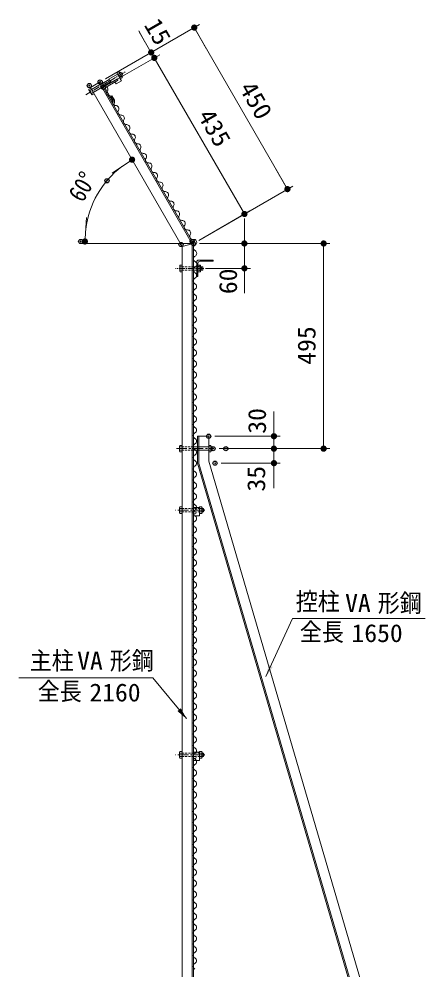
# Model space of a CAD drawing. Units: millimetres at full size. Extents: x -4455 to 4455, y -3150 to 3150.
# Drawn here: x -172 to 807, y -442 to 1850 of the extents above; entities that cross this region are included whole.
import ezdxf
from ezdxf.enums import TextEntityAlignment as Align

# ---------------------------------------------------------------- set-up
doc = ezdxf.new("R2010")
doc.units = ezdxf.units.MM
doc.header["$LTSCALE"] = 20
doc.header["$PDMODE"] = 32
doc.header["$PDSIZE"] = 10
for name, pattern in [('USER1', [2, 1.25, -0.25, 0.25, -0.25]), ('USER2', [1.125, 0.75, -0.125, 0.125, -0.125]), ('USER3', [4.7625, 3.175, -1.5875]), ('USER4', [0.375, 0.25, -0.125])]:
    doc.linetypes.add(name, pattern=pattern)
for name, color, linetype, lineweight in [('0-0_6文字', 3, 'Continuous', 18), ('0-3_5寸法', 1, 'Continuous', 18), ('0-4_SUNPOU', 1, 'Continuous', 18), ('0-6_1部材', 3, 'Continuous', 18), ('0-9_8部品', 7, 'Continuous', 18), ('0-B_2網', 4, 'Continuous', 18), ('0-C_AMI', 3, 'Continuous', 18)]:
    doc.layers.add(name, color=color, linetype=linetype, lineweight=lineweight)
doc.layers.add('0-5_DEFPOINTS', color=7, linetype='Continuous')
doc.styles.add('ＭＳ ゴシック', font='')
doc.styles.get('ＭＳ ゴシック').set_extended_font_data('MS Gothic')

# ---------------------------------------------------------------- blocks, each defined once
blk = doc.blocks.new('M1')
at = {"layer": '0-4_SUNPOU'}
blk.add_line((-5, 0), (-38.58, 0), dxfattribs=at)
for points in [[(0, 0), (-5, 0), (-4.96, 0.63)], [(0, 0), (-4.96, -0.63), (-5, 0)], [(0, 0), (-4.96, 0.63), (-4.84, 1.24)], [(0, 0), (-4.84, -1.24), (-4.96, -0.63)], [(0, 0), (-4.84, 1.24), (-4.65, 1.84)], [(0, 0), (-4.65, -1.84), (-4.84, -1.24)], [(0, 0), (-4.65, 1.84), (-4.38, 2.41)], [(0, 0), (-4.38, -2.41), (-4.65, -1.84)], [(0, 0), (-4.38, 2.41), (-4.05, 2.94)], [(0, 0), (-4.05, -2.94), (-4.38, -2.41)], [(0, 0), (-4.05, 2.94), (-3.64, 3.42)], [(0, 0), (-3.64, -3.42), (-4.05, -2.94)], [(0, 0), (-3.64, 3.42), (-3.19, 3.85)], [(0, 0), (-3.19, -3.85), (-3.64, -3.42)], [(0, 0), (-3.19, 3.85), (-2.68, 4.22)], [(0, 0), (-2.68, -4.22), (-3.19, -3.85)], [(0, 0), (-2.68, 4.22), (-2.13, 4.52)], [(0, 0), (-2.13, -4.52), (-2.68, -4.22)], [(0, 0), (-2.13, 4.52), (-1.55, 4.76)], [(0, 0), (-1.55, -4.76), (-2.13, -4.52)], [(0, 0), (-1.55, 4.76), (-0.94, 4.91)], [(0, 0), (-0.94, -4.91), (-1.55, -4.76)], [(0, 0), (-0.94, 4.91), (-0.31, 4.99)], [(0, 0), (-0.31, -4.99), (-0.94, -4.91)], [(0, 0), (-0.31, 4.99), (0.31, 4.99)], [(0, 0), (0.31, -4.99), (-0.31, -4.99)], [(0, 0), (0.31, 4.99), (0.94, 4.91)], [(0, 0), (0.94, 4.91), (1.55, 4.76)], [(0, 0), (1.55, 4.76), (2.13, 4.52)], [(0, 0), (2.13, 4.52), (2.68, 4.22)], [(0, 0), (2.68, 4.22), (3.19, 3.85)], [(0, 0), (3.19, 3.85), (3.64, 3.42)], [(0, 0), (3.64, 3.42), (4.05, 2.94)], [(0, 0), (4.05, 2.94), (4.38, 2.41)], [(0, 0), (4.38, 2.41), (4.65, 1.84)], [(0, 0), (4.65, 1.84), (4.84, 1.24)], [(0, 0), (4.84, 1.24), (4.96, 0.63)], [(0, 0), (4.96, 0.63), (5, 0)], [(0, 0), (0.94, -4.91), (0.31, -4.99)], [(0, 0), (1.55, -4.76), (0.94, -4.91)], [(0, 0), (2.13, -4.52), (1.55, -4.76)], [(0, 0), (2.68, -4.22), (2.13, -4.52)], [(0, 0), (3.19, -3.85), (2.68, -4.22)], [(0, 0), (3.64, -3.42), (3.19, -3.85)], [(0, 0), (4.05, -2.94), (3.64, -3.42)], [(0, 0), (4.38, -2.41), (4.05, -2.94)], [(0, 0), (4.65, -1.84), (4.38, -2.41)], [(0, 0), (4.84, -1.24), (4.65, -1.84)], [(0, 0), (4.96, -0.63), (4.84, -1.24)], [(0, 0), (5, 0), (4.96, -0.63)]]:
    blk.add_solid(points, dxfattribs=at)
blk = doc.blocks.new('NAMIX13')
at = {"layer": '0-C_AMI'}
for centre, start, end in [((-71.1, -133.3), 298.07249, 61.92751), ((71.1, -400), 118.07249, 241.92751), ((71.1, -933.3), 118.07249, 241.92751), ((-71.1, -666.7), 298.07249, 61.92751), ((71.1, -1466.7), 118.07249, 241.92751), ((-71.1, -1200), 298.07249, 61.92751), ((-71.1, -1733.3), 298.07249, 61.92751), ((71.1, -2000), 118.07249, 241.92751), ((-71.1, -2266.7), 298.07249, 61.92751), ((71.1, -2533.3), 118.07249, 241.92751), ((-71.1, -2800), 298.07249, 61.92751), ((71.1, -3066.7), 118.07249, 241.92751), ((-71.1, -3333.3), 298.07249, 61.92751), ((71.1, -3600), 118.07249, 241.92751), ((71.1, -4133.3), 118.07249, 241.92751), ((-71.1, -3866.7), 298.07249, 61.92751), ((71.1, -4666.7), 118.07249, 241.92751), ((-71.1, -4400), 298.07249, 61.92751), ((-71.1, -4933.3), 298.07249, 61.92751), ((71.1, -5200), 118.07249, 241.92751), ((-71.1, -5466.7), 298.07249, 61.92751), ((71.1, -5733.3), 118.07249, 241.92751)]:
    blk.add_arc(centre, 151.1, start, end, dxfattribs=at)
blk = doc.blocks.new('NAMIX5')
at = {"layer": '0-C_AMI'}
for centre, start, end in [((35.6, -200), 118.07249, 241.92751), ((-35.6, -66.7), 298.07249, 61.92751), ((35.6, -466.7), 118.07249, 241.92751), ((-35.6, -333.3), 298.07249, 61.92751), ((35.6, -733.3), 118.07249, 241.92751), ((-35.6, -600), 298.07249, 61.92751), ((-35.6, -866.7), 298.07249, 61.92751), ((35.6, -1000), 118.07249, 241.92751), ((-35.6, -1133.3), 298.07249, 61.92751), ((35.6, -1266.7), 118.07249, 241.92751)]:
    blk.add_arc(centre, 75.6, start, end, dxfattribs=at)
blk = doc.blocks.new('NAMI')
at = {"layer": '0-C_AMI'}
for centre, start, end in [((-71.1, -133.3), 298.07249, 61.92751), ((71.1, -400), 118.07249, 241.92751)]:
    blk.add_arc(centre, 151.1, start, end, dxfattribs=at)

msp = doc.modelspace()

# ---------------------------------------------------------------- linework, layer by layer
at = {"layer": '0-0_6文字', "color": 7}
for points in [[(807.44, 403.55), (487.53, 403.55), (423.47, 263.6)], [(-172.47, 260.37), (150.47, 260.37), (231.73, 162.05)]]:
    msp.add_lwpolyline(points, dxfattribs=at)
for points in [[(422.64, 261.78), (430.39, 291.23), (439.86, 286.89)], [(233, 160.51), (209.87, 180.31), (217.9, 186.95)]]:
    msp.add_solid(points, dxfattribs=at)
at = {"layer": '0-3_5寸法'}
for p, q in [((36.3, 1705.65), (263.5, 1836.83)), ((131.59, 1795.31), (116.59, 1821.29)), ((250.51, 1829.33), (475.51, 1439.62)), ((36.3, 1705.65), (159.58, 1776.83)), ((146.59, 1769.33), (154.09, 1756.34)), ((43.8, 1692.66), (167.08, 1763.84)), ((43.8, 1692.66), (167.08, 1763.84)), ((154.09, 1756.34), (371.59, 1379.62)), ((169.09, 1730.36), (184.09, 1704.38)), ((261.3, 1315.94), (488.5, 1447.12)), ((261.3, 1315.94), (384.58, 1387.12)), ((371.59, 1338.44), (371.59, 1368.44)), ((248.31, 1308.44), (-20.96, 1308.44)), ((263.31, 1308.44), (577.82, 1308.44)), ((263.31, 1308.44), (386.59, 1308.44)), ((371.59, 1308.44), (371.59, 1248.44)), ((562.82, 813.44), (562.82, 1308.44)), ((277.78, 1248.44), (386.59, 1248.44)), ((371.59, 1218.44), (371.59, 1188.44)), ((310.91, 813.44), (577.82, 813.44))]:
    msp.add_line(p, q, dxfattribs=at)
msp.add_arc((214.33, 1313.3), 227.78, 127.55173, 172.44837, dxfattribs=at)
at = {"layer": '0-5_DEFPOINTS'}
for p in [(154.09, 1756.34), (23.31, 1698.15), (23.31, 1698.15), (-2.88, 1689.51), (30.81, 1685.16), (30.81, 1685.16), (39.83, 1459.72), (475.51, 1439.62), (371.59, 1379.62), (-23.77, 1313.3), (218.5, 1306.07), (245.5, 1313.3), (248.31, 1308.44), (248.31, 1308.44), (248.31, 1308.44), (562.82, 1308.44), (262.78, 1248.44), (371.59, 1248.44), (285.31, 843.44), (295.91, 813.44), (326.8, 813.44), (442.82, 813.44), (300.61, 778.44), (442.82, 778.44)]:
    msp.add_point(p, dxfattribs=at)
at = {"layer": '0-6_1部材', "color": 7}
for p, q in [((-0.07, 1684.65), (23.31, 1698.15)), ((245.31, 1307.64), (20.71, 1696.65)), ((248.31, 1308.44), (23.31, 1698.15)), ((221.31, 1301.21), (-0.07, 1684.65)), ((221.31, 1301.21), (248.31, 1308.44)), ((245.31, 1307.64), (245.31, -851.56)), ((248.31, 1308.44), (248.31, -851.56)), ((248.31, 1228.44), (248.31, 1263.44)), ((256.48, 1228.44), (256.48, 1263.44)), ((261.48, 1268.44), (296.48, 1268.44)), ((264.48, 1265.44), (294.48, 1265.44)), ((296.48, 1268.44), (296.48, 1267.44)), ((259.48, 1230.44), (259.48, 1260.44)), ((256.48, 1228.44), (257.48, 1228.44)), ((258.31, 843.44), (258.31, 778.44)), ((258.31, 843.44), (285.31, 843.44)), ((261.81, 843.44), (261.81, 777.51)), ((285.31, 843.44), (285.31, 783)), ((285.31, 783), (675.31, -547)), ((258.31, 778.44), (648.31, -551.56)), ((261.81, 777.51), (651.81, -552.49))]:
    msp.add_line(p, q, dxfattribs=at)
at = {"layer": '0-6_1部材', "linetype": 'USER4'}
for p, q in [((221.31, 1252.44), (246.48, 1252.44)), ((221.31, 1244.44), (246.48, 1244.44)), ((248.31, 817.44), (221.31, 817.44))]:
    msp.add_line(p, q, dxfattribs=at)
at = {"layer": '0-6_1部材', "color": 1}
for p, q in [((442.82, 873.44), (442.82, 903.44)), ((442.82, 843.44), (442.82, 873.44)), ((300.31, 843.44), (457.82, 843.44)), ((442.82, 843.44), (442.82, 813.44)), ((310.91, 813.44), (457.82, 813.44)), ((341.8, 813.44), (457.82, 813.44)), ((442.82, 813.44), (442.82, 778.44)), ((442.82, 783.44), (442.82, 753.44)), ((315.61, 778.44), (457.82, 778.44)), ((442.82, 748.44), (442.82, 718.44))]:
    msp.add_line(p, q, dxfattribs=at)
at = {"layer": '0-6_1部材', "color": 7}
msp.add_lwpolyline([(221.31, 1301.21), (221.31, -851.56), (248.31, -851.56)], dxfattribs=at)
for centre, radius, start, end in [((261.48, 1263.44), 5, 90, 180), ((264.48, 1260.44), 5, 90, 180), ((294.48, 1267.44), 2, 270, 0), ((257.48, 1230.44), 2, 270, 0)]:
    msp.add_arc(centre, radius, start, end, dxfattribs=at)
at = {"layer": '0-9_8部品', "color": 1, "linetype": 'USER2'}
for p, q in [((-11.05, 1667.48), (83.69, 1722.18)), ((273.61, 1248.44), (205.5, 1248.44))]:
    msp.add_line(p, q, dxfattribs=at)
at = {"layer": '0-9_8部品'}
for p, q in [((63.9, 1719.85), (68.21, 1722.34)), ((63.9, 1719.85), (71.89, 1706)), ((69.28, 1721.72), (68.21, 1722.34)), ((26.06, 1693.39), (45.11, 1704.39)), ((30.06, 1686.46), (49.11, 1697.46)), ((32.54, 1686.16), (65.45, 1705.16)), ((36.2, 1684.82), (65.65, 1701.81)), ((44.61, 1705.26), (65.4, 1717.26)), ((44.61, 1705.26), (49.61, 1696.6)), ((49.61, 1696.6), (65.2, 1705.6)), ((61.9, 1693.3), (59.15, 1698.06)), ((74.9, 1700.8), (61.9, 1693.3)), ((66.2, 1703.86), (65.2, 1705.6)), ((65.9, 1716.39), (70.26, 1718.91)), ((65.9, 1716.39), (69.89, 1709.46)), ((69.89, 1709.46), (74.21, 1711.95)), ((71.89, 1706), (76.21, 1708.49)), ((71.89, 1706), (74.9, 1700.8)), ((0.72, 1683.27), (-3.59, 1680.78)), ((-3.59, 1679.54), (-3.59, 1680.78)), ((3.34, 1667.54), (-3.59, 1679.54)), ((2.72, 1679.81), (-1.59, 1677.32)), ((35.66, 1682.77), (52.66, 1653.32)), ((6.72, 1672.88), (2.41, 1670.39)), ((3.34, 1667.54), (4.41, 1666.92)), ((8.72, 1669.41), (4.41, 1666.92)), ((49.12, 1663.26), (51.72, 1664.76)), ((49.12, 1663.26), (54.62, 1653.74)), ((50.81, 1650.52), (52.11, 1651.27)), ((51.72, 1664.76), (57.65, 1654.5)), ((54.62, 1653.73), (54.33, 1644.42)), ((57.65, 1654.5), (57.18, 1639.49)), ((215.71, 1255.37), (216.33, 1256.44)), ((215.71, 1241.52), (215.71, 1255.37)), ((215.71, 1241.52), (216.33, 1240.44)), ((221.31, 1256.44), (216.33, 1256.44)), ((221.31, 1252.44), (216.33, 1252.44)), ((221.31, 1244.44), (216.33, 1244.44)), ((221.31, 1240.44), (216.33, 1240.44)), ((221.31, 1240.44), (221.31, 1256.44)), ((246.48, 1252.44), (259.48, 1252.44)), ((246.48, 1244.44), (259.48, 1244.44)), ((259.48, 1240.44), (259.48, 1256.44)), ((259.48, 1256.44), (265.26, 1256.44)), ((259.48, 1252.44), (265.26, 1252.44)), ((259.48, 1244.44), (265.26, 1244.44)), ((259.48, 1240.44), (265.26, 1240.44)), ((265.88, 1255.37), (265.26, 1256.44)), ((265.88, 1241.52), (265.26, 1240.44)), ((265.88, 1241.52), (265.88, 1255.37)), ((270.95, 1252.44), (265.88, 1252.44)), ((270.95, 1244.44), (265.88, 1244.44)), ((270.95, 1244.44), (270.95, 1252.44)), ((214.91, 819.36), (216.02, 821.28)), ((214.91, 807.52), (214.91, 819.36)), ((214.91, 807.52), (216.02, 805.6)), ((215.59, 817.44), (221.31, 817.44)), ((215.59, 809.44), (221.31, 809.44)), ((216.02, 821.28), (221.31, 821.28)), ((216.02, 805.6), (221.31, 805.6)), ((221.31, 805.6), (221.31, 821.28)), ((258.31, 817.44), (248.31, 817.44)), ((258.31, 809.44), (248.31, 809.44)), ((285.31, 805.6), (285.31, 821.28)), ((290.6, 821.28), (285.31, 821.28)), ((291.02, 817.44), (285.31, 817.44)), ((291.02, 809.44), (285.31, 809.44)), ((290.6, 805.6), (285.31, 805.6)), ((291.71, 819.36), (290.6, 821.28)), ((291.71, 807.52), (290.6, 805.6)), ((291.71, 807.52), (291.71, 819.36)), ((293.63, 817.44), (291.71, 817.44)), ((293.63, 809.44), (291.71, 809.44))]:
    msp.add_line(p, q, dxfattribs=at)
at = {"layer": '0-9_8部品', "color": 4}
for p, q in [((26.46, 1692.7), (45.51, 1703.7)), ((29.66, 1687.15), (48.71, 1698.16))]:
    msp.add_line(p, q, dxfattribs=at)
at = {"layer": '0-9_8部品', "color": 3, "linetype": 'USER3'}
for p, q in [((2.71, 1679.83), (25.93, 1693.32)), ((6.71, 1672.9), (29.93, 1686.39)), ((285.31, 817.44), (258.31, 817.44)), ((285.31, 809.44), (258.31, 809.44))]:
    msp.add_line(p, q, dxfattribs=at)
at = {"layer": '0-9_8部品', "color": 1, "linetype": 'USER1'}
for p, q in [((207.43, 813.44), (295.91, 813.44)), ((276.27, 664.87), (205.44, 664.87)), ((276.27, 74.87), (205.44, 74.87))]:
    msp.add_line(p, q, dxfattribs=at)
at = {"layer": '0-9_8部品', "color": 3, "linetype": 'USER4'}
for p, q in [((248.31, 809.44), (221.31, 809.44)), ((221.31, 668.87), (262.85, 668.87)), ((221.31, 660.87), (262.85, 660.87)), ((221.31, 78.87), (262.85, 78.87)), ((221.31, 70.87), (262.85, 70.87))]:
    msp.add_line(p, q, dxfattribs=at)
at = {"layer": '0-9_8部品', "color": 3}
for p, q in [((214.91, 670.79), (216.02, 672.71)), ((214.91, 658.95), (214.91, 670.79)), ((215.59, 668.87), (221.31, 668.87)), ((216.02, 672.71), (221.31, 672.71)), ((221.31, 657.03), (221.31, 672.71)), ((248.65, 671.19), (248.65, 660.69)), ((248.65, 671.19), (262.85, 671.19)), ((262.85, 657.03), (262.85, 672.71)), ((262.85, 671.19), (262.85, 651.19)), ((268.56, 668.87), (262.85, 668.87)), ((269.25, 658.95), (269.25, 670.79)), ((269.25, 668.87), (272.8, 668.87)), ((269.25, 668.07), (273.21, 668.07)), ((272.8, 660.87), (272.8, 668.87)), ((215.59, 660.87), (221.31, 660.87)), ((248.65, 660.69), (252.6, 660.69)), ((248.65, 656.19), (252.6, 656.19)), ((248.65, 656.19), (248.65, 651.19)), ((248.65, 651.19), (262.85, 651.19)), ((268.56, 660.87), (262.85, 660.87)), ((268.14, 657.03), (262.85, 657.03)), ((269.25, 658.95), (268.14, 657.03)), ((269.25, 661.67), (273.21, 661.67)), ((269.25, 660.87), (272.8, 660.87)), ((214.91, 80.79), (216.02, 82.71)), ((214.91, 68.95), (214.91, 80.79)), ((215.59, 78.87), (221.31, 78.87)), ((215.59, 70.87), (221.31, 70.87)), ((216.02, 82.71), (221.31, 82.71)), ((221.31, 67.03), (221.31, 82.71)), ((248.65, 81.19), (248.65, 70.69)), ((248.65, 81.19), (262.85, 81.19)), ((248.65, 70.69), (252.6, 70.69)), ((262.85, 67.03), (262.85, 82.71)), ((262.85, 81.19), (262.85, 61.19)), ((268.56, 78.87), (262.85, 78.87)), ((268.56, 70.87), (262.85, 70.87)), ((269.25, 68.95), (268.14, 67.03)), ((269.25, 68.95), (269.25, 80.79)), ((269.25, 78.87), (272.8, 78.87)), ((269.25, 78.07), (273.21, 78.07)), ((269.25, 71.67), (273.21, 71.67)), ((269.25, 70.87), (272.8, 70.87)), ((272.8, 70.87), (272.8, 78.87)), ((248.65, 66.19), (252.6, 66.19)), ((248.65, 66.19), (248.65, 61.19)), ((248.65, 61.19), (262.85, 61.19)), ((268.14, 67.03), (262.85, 67.03))]:
    msp.add_line(p, q, dxfattribs=at)
at = {"layer": '0-9_8部品'}
msp.add_lwpolyline([(69.28, 1721.72), (76.21, 1709.73), (76.21, 1708.49)], dxfattribs=at)
at = {"layer": '0-9_8部品', "color": 3}
for points in [[(269.25, 670.79), (268.14, 672.71), (262.85, 672.71)], [(214.91, 658.95), (216.02, 657.03), (221.31, 657.03)], [(214.91, 68.95), (216.02, 67.03), (221.31, 67.03)], [(269.25, 80.79), (268.14, 82.71), (262.85, 82.71)]]:
    msp.add_lwpolyline(points, dxfattribs=at)
at = {"layer": '0-9_8部品'}
for centre, radius, start, end in [((63.02, 1718.11), 7.27, 6.37286, 30.0017), ((70.19, 1714.1), 7.61, 324.02866, 96.50311), ((64.9, 1703.11), 1.5, 300.00729, 29.96823), ((60.19, 1708.61), 14.39, 13.38929, 45.69312), ((69.95, 1706.11), 7.23, 29.99903, 53.96354), ((2.67, 1683.16), 7.23, 210.00224, 233.88522), ((11.3, 1680.14), 13.19, 192.35573, 227.65509), ((33.54, 1684.43), 2, 119.99207, 209.99219), ((36.96, 1683.52), 1.5, 120.00722, 210.00732), ((9.6, 1671.16), 7.23, 186.11235, 210.00092), ((51.36, 1652.57), 1.5, 300.00729, 29.99213), ((222.94, 1255.37), 7.23, 179.99992, 203.88486), ((228.9, 1248.44), 13.19, 162.35463, 197.65355), ((222.94, 1241.52), 7.23, 156.1122, 179.99992), ((258.65, 1255.37), 7.23, 336.12625, 0), ((252.63, 1248.45), 13.25, 342.41266, 17.55417), ((258.65, 1241.52), 7.23, 0, 23.88957), ((217.94, 819.36), 3.03, 180, 219.3382), ((226.91, 813.44), 12, 160.52878, 199.47122), ((217.94, 807.52), 3.03, 140.6618, 180), ((288.68, 819.36), 3.03, 320.6618, 0), ((279.71, 813.44), 12, 340.52878, 19.47122), ((288.68, 807.52), 3.03, 0, 39.3382), ((282.32, 813.44), 12, 340.52878, 19.47122)]:
    msp.add_arc(centre, radius, start, end, dxfattribs=at)
at = {"layer": '0-9_8部品', "color": 3}
for centre, radius, start, end in [((217.94, 670.79), 3.03, 180, 219.3382), ((226.91, 664.87), 12, 160.52878, 199.47122), ((266.22, 670.79), 3.03, 320.6618, 0), ((257.25, 664.87), 12, 340.52878, 19.47122), ((265.87, 664.87), 8, 330, 30), ((217.94, 658.95), 3.03, 140.6618, 180), ((252.6, 658.44), 2.25, 270, 90), ((266.22, 658.95), 3.03, 0, 39.3382), ((217.94, 80.79), 3.03, 180, 219.3382), ((226.91, 74.87), 12, 160.52878, 199.47122), ((217.94, 68.95), 3.03, 140.6618, 180), ((252.6, 68.44), 2.25, 270, 90), ((266.22, 80.79), 3.03, 320.6618, 0), ((257.25, 74.87), 12, 340.52878, 19.47122), ((266.22, 68.95), 3.03, 0, 39.3382), ((265.87, 74.87), 8, 330, 30)]:
    msp.add_arc(centre, radius, start, end, dxfattribs=at)
at = {"layer": '0-B_2網', "color": 3}
for centre, start, end in [((255.7, -301.97), 118.07249, 241.92751), ((248.59, -288.64), 298.07249, 61.92751), ((248.59, -315.3), 298.07249, 61.92751)]:
    msp.add_arc(centre, 7.56, start, end, dxfattribs=at)
at = {"layer": '0-C_AMI'}
for centre, radius, start, end in [((248.99, 1302.09), 16.12, 77.37867, 97.71613), ((248.95, 1311.15), 7.56, 298.07249, 61.92751), ((256.06, 1297.81), 7.56, 118.07249, 241.92751), ((248.95, 1284.48), 7.56, 298.07249, 61.92751), ((256.19, 1271.45), 7.56, 118.07249, 241.92751), ((255.7, -328.64), 7.56, 118.07249, 241.92751), ((248.59, -341.97), 7.56, 298.07249, 61.92751), ((255.7, -355.3), 7.56, 118.07249, 241.92751), ((248.59, -368.64), 7.56, 298.07249, 61.92751), ((255.7, -381.97), 7.56, 118.07249, 241.92751), ((248.59, -395.3), 7.56, 298.07249, 61.92751), ((255.7, -408.64), 7.56, 118.07249, 241.92751), ((255.7, -435.3), 7.56, 118.07249, 241.92751), ((248.59, -421.97), 7.56, 298.07249, 61.92751)]:
    msp.add_arc(centre, radius, start, end, dxfattribs=at)

# ---------------------------------------------------------------- block references
at = {"layer": '0-3_5寸法', "xscale": 1.5, "yscale": 1.5}
for p, rotation in [((250.51, 1829.33), 120.0001), ((146.59, 1769.33), 300.0001), ((154.09, 1756.34), 120.0001), ((154.09, 1756.34), 120.0001), ((100.43, 1510.57), 33.77591), ((475.51, 1439.62), 300.0001), ((371.59, 1379.62), 300.0001), ((-13.46, 1313.3), 266.22418), ((371.59, 1308.44), 270), ((562.82, 1308.44), 90), ((371.59, 1248.44), 90), ((562.82, 813.44), 270)]:
    msp.add_blockref('M1', p, dxfattribs=dict(at, rotation=rotation))
at = {"layer": '0-6_1部材', "xscale": 1.5, "yscale": 1.5}
for p, rotation in [((442.82, 843.44), 270), ((442.82, 813.44), 270), ((442.82, 813.44), 90), ((442.82, 778.44), 90)]:
    msp.add_blockref('M1', p, dxfattribs=dict(at, rotation=rotation))
at = {"layer": '0-B_2網', "rotation": 30}
for name, p, xscale, yscale in [('NAMIX5', (34.07, 1687.56), 0.1, 0.1), ('NAMIX13', (100.73, 1572.09), 0.05, 0.05)]:
    msp.add_blockref(name, p, dxfattribs=dict(at, xscale=xscale, yscale=yscale))
at = {"layer": '0-B_2網'}
for name, p, xscale, yscale in [('NAMI', (252.64, 1264.79), 0.05, 0.05), ('NAMIX5', (252.15, 1238.03), 0.1, 0.1), ('NAMI', (252.15, 1104.7), 0.05, 0.05), ('NAMI', (252.15, 1078.03), 0.05, 0.05), ('NAMI', (252.15, 1051.36), 0.05, 0.05), ('NAMIX5', (252.15, 1024.7), 0.1, 0.1), ('NAMIX13', (252.15, 891.36), 0.05, 0.05), ('NAMIX13', (252.15, 598.03), 0.05, 0.05), ('NAMIX13', (252.15, 304.7), 0.05, 0.05), ('NAMIX13', (252.15, 11.36), 0.05, 0.05)]:
    msp.add_blockref(name, p, dxfattribs=dict(at, xscale=xscale, yscale=yscale))

# ---------------------------------------------------------------- texts
at = {"layer": '0-0_6文字', "style": 'ＭＳ ゴシック'}
for s, width, p in [('控柱', 0.9, (495.54, 410.27)), ('VA', 1.05, (614.68, 406.21)), ('全長', 0.9, (505.29, 336.74)), ('1650', 1.05, (630.03, 333.76)), ('VA', 1.05, (-32.06, 267.26)), ('全長', 0.9, (-127.3, 193.55)), ('2160', 1.05, (-2.57, 190.57))]:
    msp.add_text(s, height=43.26, dxfattribs=dict(at, width=width)).set_placement(p, align=Align.BOTTOM_LEFT)
at = {"layer": '0-3_5寸法', "color": 3, "style": 'ＭＳ ゴシック'}
for s, height, rotation, width, p in [('15', 43.26, 300, 1.05, (117, 1829.21)), ('450', 43.26, 300, 1.05, (346.29, 1676.78)), ('435', 43.26, 300, 1.05, (246.12, 1610.29)), ('60°', 43.3, 60, 0.85, (-7.09, 1398.7)), ('60', 43.26, 90, 1.05, (366.73, 1186.3)), ('495', 43.26, 90, 1.05, (556.15, 1015.94))]:
    msp.add_text(s, height=height, rotation=rotation, dxfattribs=dict(at, width=width)).set_placement(p, align=Align.BOTTOM_LEFT)
at = {"layer": '0-6_1部材', "style": 'ＭＳ ゴシック', "width": 1.05}
for s, p in [('30', (436.61, 849.54)), ('35', (434.64, 709.97))]:
    msp.add_text(s, height=43.26, rotation=90, dxfattribs=at).set_placement(p, align=Align.BOTTOM_LEFT)
at = {"layer": '0-6_1部材', "style": 'ＭＳ ゴシック', "width": 0.9}
for s, p in [('形鋼', (693.31, 406.38)), ('主柱', (-146.66, 267.43)), ('形鋼', (46.56, 267.43))]:
    msp.add_text(s, height=43.26, dxfattribs=at).set_placement(p, align=Align.BOTTOM_LEFT)

doc.saveas('drawing.dxf')
